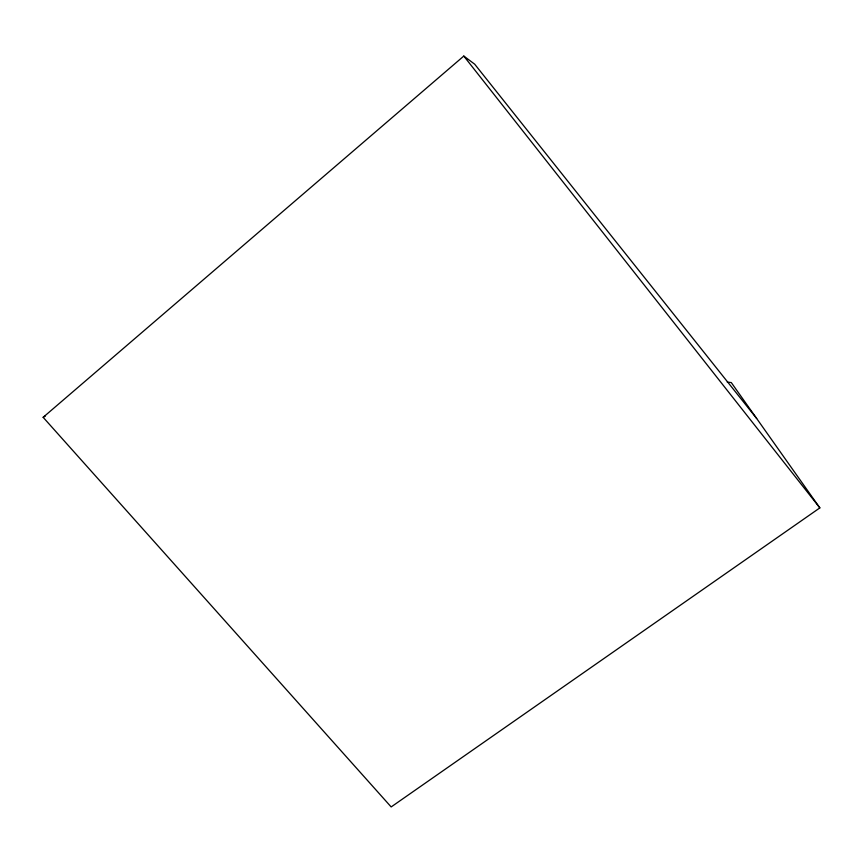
<?xml version="1.0" encoding="UTF-8"?>
<svg xmlns="http://www.w3.org/2000/svg" width="863" height="863" viewBox="0 0 863 863"><rect width="100%" height="100%" fill="white"/><g stroke="black" fill="none" stroke-linecap="round" stroke-linejoin="round"><path stroke-width="1.29" d="M727.261 382.126L731.285 382.568L819.85 507.886L391.166 806.937L43.15 417.314L463.798 56.063L474.682 64.186L756.678 418.501M43.15 417.314L45.448 415.923M463.798 56.063L819.85 507.886"/></g></svg>
